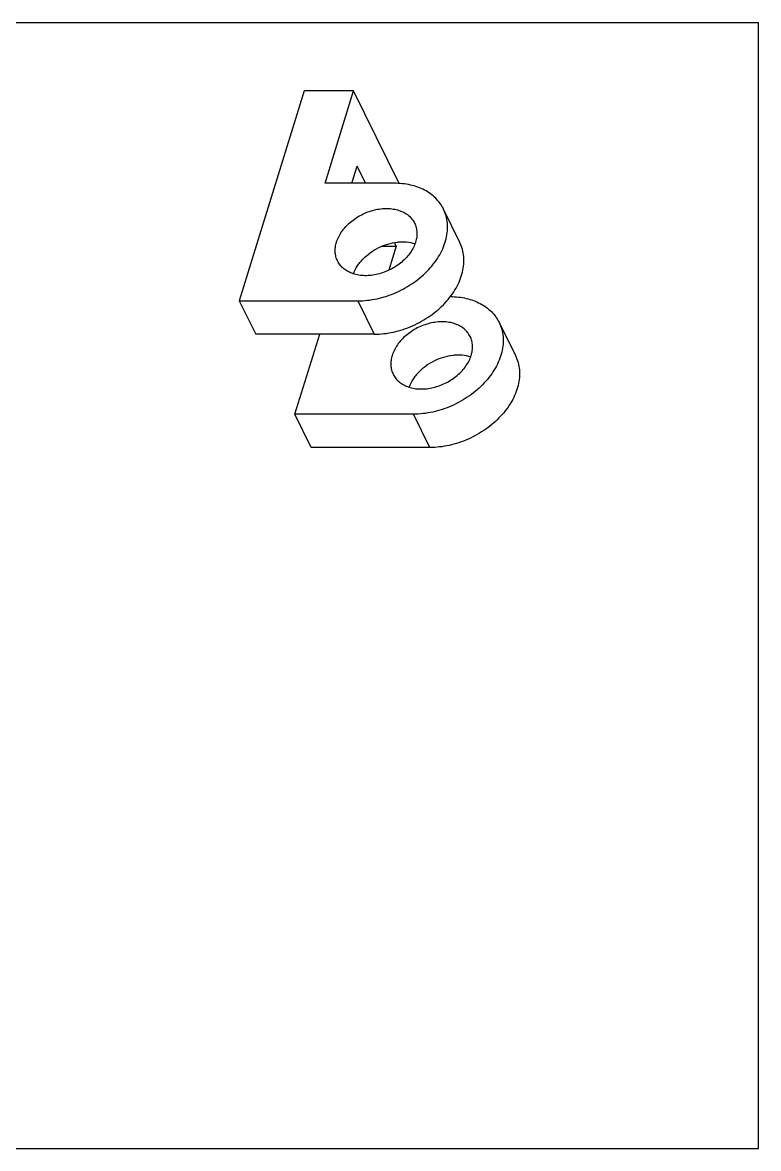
# Model space of a CAD drawing. Header units: millimetres. Extents: x 0 to 297, y 0 to 210.
# Drawn here: x 159.8 to 297, y 0 to 210 of the extents above; entities that cross this region are included whole.
import ezdxf

# ---------------------------------------------------------------- set-up
doc = ezdxf.new("R2010")
doc.units = ezdxf.units.MM
doc.header["$LTSCALE"] = 0.64311
doc.header["$MEASUREMENT"] = 0
doc.layers.get('0').update_dxf_attribs({"linetype": 'CONTINUOUS'})

msp = doc.modelspace()

# ---------------------------------------------------------------- linework, layer by layer
at = {"color": 7, "linetype": 'Continuous'}
for p, q in [((0, 210), (297, 210)), ((297, 0), (297, 210)), ((212.303, 197.249), (200.2, 158.083)), ((221.514, 197.249), (212.303, 197.249)), ((216.188, 180.016), (221.514, 197.249)), ((230, 179.957), (221.514, 197.249)), ((221.16, 180.016), (222.144, 183.2)), ((223.706, 180.016), (222.144, 183.2)), ((229.083, 180.016), (216.188, 180.016)), ((241.313, 169.001), (238.263, 175.217)), ((226.836, 168.281), (229.465, 168.281)), ((229.465, 168.281), (228.078, 163.793)), ((229.465, 168.281), (229.135, 168.952)), ((200.2, 158.083), (203.25, 151.867)), ((200.2, 158.083), (222.305, 158.083)), ((222.305, 158.083), (225.356, 151.867)), ((248.634, 154.082), (251.684, 147.866)), ((225.356, 151.867), (203.25, 151.867)), ((210.571, 136.948), (215.182, 151.867)), ((232.677, 136.948), (210.571, 136.948)), ((213.622, 130.732), (210.571, 136.948)), ((235.727, 130.732), (232.677, 136.948)), ((235.727, 130.732), (213.622, 130.732)), ((0, 0), (297, 0))]:
    msp.add_line(p, q, dxfattribs=at)
at = {"color": 7, "linetype": 'Continuous', "extrusion": (0, 0, 25.4)}
for points, knots in [([(238.263, 175.217), (238.082, 175.585), (237.654, 176.297), (236.836, 177.252), (235.853, 178.083), (234.721, 178.778), (233.456, 179.328), (231.585, 179.868), (230.092, 180.016), (229.083, 180.016)], [0, 0, 0, 0, 0.11284, 0.2271851, 0.3443964, 0.4655767, 0.591507, 0.7226052, 1, 1, 1, 1]), ([(218.326, 169.05), (218.431, 169.39), (218.709, 170.071), (219.289, 171.039), (220.029, 171.955), (221.214, 173.089), (222.622, 174.017), (224.163, 174.692), (225.362, 175.061), (226.57, 175.279), (227.757, 175.342), (228.894, 175.247), (229.953, 174.996), (230.907, 174.595), (231.732, 174.051), (232.405, 173.377), (232.741, 172.849), (232.876, 172.574)], [0, 0, 0, 0, 0.0589804, 0.1210368, 0.185929, 0.2531844, 0.3918151, 0.4618204, 0.531088, 0.5988254, 0.6643455, 0.7271242, 0.7868612, 0.8435384, 0.8974666, 0.9493016, 1, 1, 1, 1]), ([(222.305, 158.083), (223.505, 158.083), (225.332, 158.299), (227.697, 158.95), (230.043, 159.853), (232.245, 161.094), (234.207, 162.624), (235.518, 163.884), (236.65, 165.239), (237.584, 166.664), (238.301, 168.135), (238.789, 169.624), (239.036, 171.106), (239.038, 172.554), (238.792, 173.939), (238.464, 174.807), (238.263, 175.217)], [0, 0, 0, 0, 0.1324798, 0.2011721, 0.2707163, 0.4097732, 0.4782475, 0.5452167, 0.6102089, 0.6728597, 0.7329435, 0.7904053, 0.8453869, 0.8982431, 0.9495366, 1, 1, 1, 1]), ([(232.876, 172.574), (233.003, 172.315), (233.205, 171.765), (233.336, 170.884), (233.294, 169.964), (233.157, 169.354), (233.063, 169.05)], [0, 0, 0, 0, 0.2390864, 0.482911, 0.7355853, 1, 1, 1, 1]), ([(218.512, 165.525), (218.386, 165.784), (218.184, 166.334), (218.053, 167.215), (218.094, 168.135), (218.232, 168.745), (218.326, 169.05)], [0, 0, 0, 0, 0.2390864, 0.482911, 0.7355853, 1, 1, 1, 1]), ([(233.063, 169.05), (232.958, 168.709), (232.68, 168.028), (232.1, 167.061), (231.36, 166.144), (230.175, 165.01), (228.767, 164.082), (227.226, 163.407), (226.026, 163.038), (224.818, 162.82), (223.631, 162.757), (222.495, 162.852), (221.436, 163.103), (220.482, 163.504), (219.657, 164.048), (218.984, 164.722), (218.647, 165.25), (218.512, 165.525)], [0, 0, 0, 0, 0.0589804, 0.1210368, 0.185929, 0.2531844, 0.3918151, 0.4618204, 0.531088, 0.5988254, 0.6643455, 0.7271242, 0.7868612, 0.8435384, 0.8974666, 0.9493016, 1, 1, 1, 1]), ([(221.479, 163.139), (221.663, 163.639), (222.039, 164.37), (222.686, 165.264), (223.462, 166.141), (224.609, 167.122), (226.182, 168.062), (227.889, 168.731), (229.367, 169.037), (230.535, 169.113), (231.638, 169.077), (232.446, 168.927), (232.953, 168.765)], [0, 0, 0, 0, 0.1150727, 0.1757698, 0.2382928, 0.3675157, 0.5000455, 0.6325693, 0.7617756, 0.8242859, 0.8849735, 1, 1, 1, 1]), ([(225.356, 151.867), (226.555, 151.867), (228.382, 152.082), (230.748, 152.734), (233.094, 153.637), (235.296, 154.878), (237.258, 156.408), (238.568, 157.668), (239.701, 159.023), (240.634, 160.448), (241.352, 161.918), (241.839, 163.408), (242.087, 164.89), (242.088, 166.338), (241.842, 167.723), (241.514, 168.591), (241.313, 169.001)], [0, 0, 0, 0, 0.1324798, 0.2011721, 0.2707163, 0.4097732, 0.4782475, 0.5452167, 0.6102089, 0.6728597, 0.7329435, 0.7904053, 0.8453869, 0.8982431, 0.9495366, 1, 1, 1, 1]), ([(239.544, 158.881), (240.544, 158.875), (242.023, 158.72), (243.874, 158.176), (245.126, 157.625), (246.247, 156.932), (247.22, 156.104), (248.03, 155.155), (248.454, 154.448), (248.634, 154.083)], [0, 0, 0, 0, 0.2771989, 0.4082245, 0.5341273, 0.6553265, 0.7725997, 0.8870429, 1, 1, 1, 1]), ([(243.247, 151.439), (243.112, 151.715), (242.776, 152.242), (242.103, 152.916), (241.278, 153.46), (240.324, 153.862), (239.265, 154.112), (238.128, 154.207), (236.941, 154.144), (235.734, 153.926), (234.534, 153.558), (232.993, 152.882), (231.585, 151.955), (230.4, 150.82), (229.66, 149.904), (229.08, 148.937), (228.803, 148.255), (228.697, 147.915)], [0, 0, 0, 0, 0.0506987, 0.1025342, 0.1564632, 0.213141, 0.2728788, 0.3356584, 0.4011791, 0.4689166, 0.5381838, 0.6081887, 0.7468181, 0.8140738, 0.8789606, 0.9410262, 1, 1, 1, 1]), ([(248.634, 154.083), (248.835, 153.673), (249.163, 152.805), (249.409, 151.42), (249.408, 149.972), (249.16, 148.49), (248.673, 147), (247.955, 145.53), (247.022, 144.105), (245.89, 142.75), (244.579, 141.49), (242.617, 139.959), (240.415, 138.718), (238.069, 137.815), (235.703, 137.164), (233.876, 136.948), (232.677, 136.948)], [0, 0, 0, 0, 0.0504636, 0.1017569, 0.1546127, 0.2095937, 0.267055, 0.3271385, 0.389789, 0.4547809, 0.5217499, 0.5902245, 0.7292821, 0.7988273, 0.8675175, 1, 1, 1, 1]), ([(243.434, 147.915), (243.528, 148.219), (243.666, 148.829), (243.707, 149.749), (243.576, 150.631), (243.374, 151.181), (243.247, 151.439)], [0, 0, 0, 0, 0.2643797, 0.5171043, 0.7609088, 1, 1, 1, 1]), ([(228.697, 147.915), (228.603, 147.611), (228.466, 147), (228.424, 146.08), (228.555, 145.199), (228.757, 144.649), (228.884, 144.39)], [0, 0, 0, 0, 0.2643797, 0.5171043, 0.7609088, 1, 1, 1, 1]), ([(228.884, 144.39), (229.019, 144.115), (229.355, 143.587), (230.029, 142.913), (230.854, 142.369), (231.808, 141.968), (232.866, 141.717), (234.003, 141.623), (235.19, 141.686), (236.398, 141.904), (237.597, 142.272), (239.138, 142.947), (240.547, 143.875), (241.731, 145.009), (242.471, 145.926), (243.051, 146.893), (243.329, 147.574), (243.434, 147.915)], [0, 0, 0, 0, 0.0506987, 0.1025342, 0.1564632, 0.213141, 0.2728788, 0.3356584, 0.4011791, 0.4689166, 0.5381838, 0.6081887, 0.7468181, 0.8140738, 0.8789606, 0.9410262, 1, 1, 1, 1]), ([(243.321, 147.632), (242.814, 147.793), (242.006, 147.943), (240.904, 147.978), (239.737, 147.902), (238.26, 147.596), (236.554, 146.927), (234.981, 145.988), (233.835, 145.008), (233.06, 144.132), (232.412, 143.239), (232.036, 142.508), (231.852, 142.008)], [0, 0, 0, 0, 0.1150355, 0.1757233, 0.2382333, 0.3674324, 0.4999453, 0.6324646, 0.7616838, 0.8242059, 0.8849023, 1, 1, 1, 1]), ([(251.684, 147.867), (251.885, 147.457), (252.214, 146.589), (252.46, 145.204), (252.458, 143.756), (252.211, 142.274), (251.723, 140.784), (251.006, 139.314), (250.072, 137.889), (248.94, 136.534), (247.629, 135.274), (245.667, 133.743), (243.465, 132.502), (241.119, 131.599), (238.754, 130.948), (236.927, 130.732), (235.727, 130.732)], [0, 0, 0, 0, 0.0504636, 0.1017569, 0.1546127, 0.2095937, 0.267055, 0.3271385, 0.389789, 0.4547809, 0.5217499, 0.5902245, 0.7292821, 0.7988273, 0.8675175, 1, 1, 1, 1])]:
    msp.add_open_spline(points, degree=3, knots=knots, dxfattribs=at)

doc.saveas('drawing.dxf')
